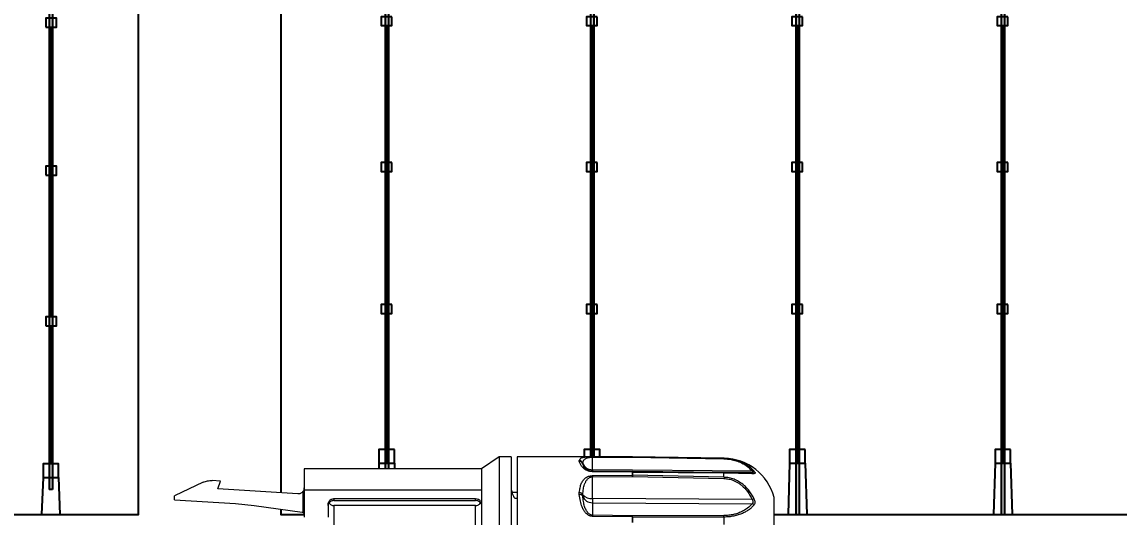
# Model space of a CAD drawing. Header units: millimetres. Extents: x 10297564 to 11610295, y -9287743 to -8409454.
# Drawn here: x 10436241 to 10437530, y -9091735 to -9091153 of the extents above; entities that cross this region are included whole.
import ezdxf

# ---------------------------------------------------------------- set-up
doc = ezdxf.new("R2010")
doc.units = ezdxf.units.MM
doc.header["$LTSCALE"] = 100
doc.layers.add('E1', color=1, linetype='Continuous')
doc.layers.add('Outline', color=5, linetype='Continuous', lineweight=25)
doc.styles.add('HL-S1', font='DotumChe.ttf')
doc.styles.add('MG', font='malgun.ttf')
doc.dimstyles.new('HL-100', dxfattribs={"dimscale": 100, "dimtxt": 3, "dimasz": 4, "dimexe": 2, "dimexo": 2, "dimgap": 1, "dimtad": 1, "dimdec": 0, "dimzin": 0, "dimlunit": 6, "dimtxsty": 'HL-S1', "dimblk": 'DOTSMALL', "dimcen": 4, "dimdle": 2, "dimclrd": 256, "dimclre": 256, "dimclrt": 4, "dimazin": 0, "dimtfac": 1, "dimtdec": 0, "dimtix": 1, "dimtmove": 2, "dimatfit": 3, "dimldrblk": 'DOTSMALL', "dimfxl": 1.5, "dimtolj": 1, "dimtzin": 0, "dimlwd": -1, "dimlwe": -1, "dimarcsym": 0})

# ---------------------------------------------------------------- blocks, each defined once
blk = doc.blocks.new('*D75')
at = {"layer": 'defpoints', "color": 0, "transparency": 16777216}
for p in [(10439230.2, -9073249.8), (10439230.2, -9073249.8), (10423426.7, -9107604.7)]:
    blk.add_point(p, dxfattribs=at)
at = {"layer": 'E1', "color": 1, "transparency": 16777216}
for p, q in [((10439593.6, -9073417), (10439593.6, -9073417)), ((10423593.8, -9107241.3), (10439063, -9073613.2)), ((10423790.1, -9107771.8), (10423790.1, -9107771.8))]:
    blk.add_line(p, q, dxfattribs=at)
for points in [[(10439002.4, -9073585.4), (10439123.6, -9073641.1), (10439230.2, -9073249.8)], [(10423533.3, -9107213.4), (10423654.4, -9107269.1), (10423426.7, -9107604.7)]]:
    blk.add_solid(points, dxfattribs=at)
at = {"layer": 'E1', "color": 7, "transparency": 16777216, "insert": (10430911.1, -9090235.3), "char_height": 500, "attachment_point": 5, "rotation": 65.2972, "style": 'MG'}
blk.add_mtext('\\A1;2711.1', dxfattribs=at)
blk = doc.blocks.new('_DotSmall')
at = {"color": 0, "linetype": 'ByBlock', "const_width": 0.5}
blk.add_lwpolyline([(-0.0625, 0, 1), (0.0625, 0, 1)], format="xyb", close=True, dxfattribs=at)

msp = doc.modelspace()

# ---------------------------------------------------------------- hatches: boundary and pattern name
at = {"true_color": 0x939598}
h = msp.add_hatch(color=252, dxfattribs=at)
h.dxf.hatch_style = 1
h.paths.add_polyline_path([(10436276.6, -9090584.2), (10436272.5, -9090584.2), (10436272.5, -9091702.1), (10436276.6, -9091702.1)])
h = msp.add_hatch(color=252, dxfattribs=at)
h.dxf.hatch_style = 1
h.paths.add_polyline_path([(10436667.3, -9091677.7), (10436671.3, -9091677.7), (10436671.3, -9090603), (10436667.3, -9090603)])
h = msp.add_hatch(color=252, dxfattribs=at)
h.dxf.hatch_style = 1
h.paths.add_polyline_path([(10436908.6, -9091664.3), (10436912.6, -9091664.3), (10436912.6, -9090603), (10436908.6, -9090603)])
h = msp.add_hatch(color=252, dxfattribs=at)
h.dxf.hatch_style = 1
h.paths.add_polyline_path([(10437149.9, -9091731.4), (10437153.9, -9091731.4), (10437153.9, -9090603), (10437149.9, -9090603)])
h = msp.add_hatch(color=252, dxfattribs=at)
h.dxf.hatch_style = 1
h.paths.add_polyline_path([(10437391.2, -9091731.4), (10437395.2, -9091731.4), (10437395.2, -9090603), (10437391.2, -9090603)])

# ---------------------------------------------------------------- linework, layer by layer
for p, q in [((10436272.5, -9090584.2), (10436272.5, -9091702.1)), ((10436276.6, -9090584.2), (10436276.6, -9091702.1)), ((10436667.3, -9090603), (10436667.3, -9091677.7)), ((10436671.3, -9090603), (10436671.3, -9091677.7)), ((10436908.6, -9090603), (10436908.6, -9091664.3)), ((10436912.6, -9090603), (10436912.6, -9091664.3)), ((10437149.9, -9090603), (10437149.9, -9091731.4)), ((10437153.9, -9090603), (10437153.9, -9091731.4)), ((10437391.2, -9090603), (10437391.2, -9091731.4)), ((10437395.2, -9090603), (10437395.2, -9091731.4)), ((10436274.1, -9091158.7), (10436274.1, -9091499.2)), ((10436275, -9091158.7), (10436275, -9091499.2)), ((10436668.9, -9091670.5), (10436668.9, -9091156.9)), ((10436669.7, -9091670.5), (10436669.7, -9091156.9)), ((10436910.2, -9091664.3), (10436910.2, -9091156.9)), ((10436911, -9091664.3), (10436911, -9091156.9)), ((10437151.5, -9091670.5), (10437151.5, -9091156.9)), ((10437152.3, -9091670.5), (10437152.3, -9091156.9)), ((10437392.8, -9091670.5), (10437392.8, -9091156.9)), ((10437393.6, -9091670.5), (10437393.6, -9091156.9)), ((10436274.1, -9091509.6), (10436274.1, -9091672.1)), ((10436275, -9091509.6), (10436275, -9091672.1)), ((10436660.2, -9091671.2), (10436660, -9091677.7)), ((10436678.4, -9091671.2), (10436678.6, -9091677.7)), ((10437142.8, -9091671.2), (10437140.9, -9091731.4)), ((10437161, -9091671.2), (10437162.9, -9091731.4)), ((10437384.2, -9091671.2), (10437382.2, -9091731.4)), ((10437402.3, -9091671.2), (10437404.3, -9091731.4)), ((10436265.5, -9091688.2), (10436263.8, -9091731.4)), ((10436283.6, -9091688.2), (10436285.3, -9091731.4)), ((10436276.6, -9091702.1), (10436272.5, -9091702.1))]:
    msp.add_line(p, q)
at = {"color": 7, "linetype": 'Continuous', "lineweight": 15}
for p, q in [((10436801.6, -9091663.6), (10436780.7, -9091677.7)), ((10436815.6, -9091663.6), (10436801.6, -9091663.6)), ((10436801.6, -9091663.6), (10436801.6, -9091959.6)), ((10436958.2, -9091663.6), (10436822.5, -9091663.6)), ((10436822.5, -9091663.6), (10436822.5, -9091959.7)), ((10436911, -9091663.7), (10436958.2, -9091663.7)), ((10436911, -9091678.9), (10436911, -9091664.2)), ((10436911, -9091664.2), (10436958.2, -9091664.2)), ((10436958.2, -9091663.7), (10436958.3, -9091663.7)), ((10436958.2, -9091664.2), (10437065.6, -9091666.1)), ((10437065.6, -9091665.5), (10436958.3, -9091663.6)), ((10437065.6, -9091665.6), (10436958.3, -9091663.7)), ((10436780.7, -9091677.7), (10436572.4, -9091677.7)), ((10436780.7, -9091677.7), (10436780.7, -9091702.4)), ((10436895.6, -9091669.1), (10436895.6, -9091668.2)), ((10436899.7, -9091672), (10436899.7, -9091671.3)), ((10437098.7, -9091680.5), (10436911, -9091678.9)), ((10436473.8, -9091692.3), (10436464.1, -9091691.7)), ((10436470.7, -9091701.5), (10436473.8, -9091692.3)), ((10436911, -9091680.7), (10436911, -9091680.8)), ((10436911, -9091680.7), (10437098.7, -9091682.4)), ((10436958.2, -9091681.2), (10436911, -9091680.8)), ((10436958.2, -9091681.7), (10436911, -9091681.3)), ((10436911, -9091685.8), (10436958.2, -9091685.4)), ((10436911, -9091687.3), (10436958.2, -9091686.8)), ((10436911, -9091712.6), (10436911, -9091687.3)), ((10437065.6, -9091682.1), (10436958.2, -9091681.2)), ((10436958.2, -9091685.4), (10436958.2, -9091681.7)), ((10436958.2, -9091685.4), (10436958.3, -9091685.4)), ((10436958.2, -9091686.8), (10437065.6, -9091689.2)), ((10436958.3, -9091681.7), (10436958.3, -9091685.4)), ((10436958.3, -9091681.7), (10437065.6, -9091682.6)), ((10437065.6, -9091687.8), (10436958.3, -9091685.4)), ((10437065.6, -9091687.8), (10437065.6, -9091682.6)), ((10436453.7, -9091693.7), (10436420.1, -9091709.7)), ((10436565, -9091707.3), (10436470.7, -9091701.5)), ((10436571, -9091729.1), (10436571, -9091704.5)), ((10436572.4, -9091702.4), (10436780.7, -9091702.4)), ((10436572.4, -9091702.4), (10436572.4, -9091734.6)), ((10436822.5, -9091705.9), (10436816.7, -9091705.9)), ((10436895.6, -9091708.2), (10436895.6, -9091705.8)), ((10436420.1, -9091714.2), (10436420.1, -9091709.7)), ((10436420.1, -9091714.2), (10436491.7, -9091718.6)), ((10436491.7, -9091718.6), (10436513.6, -9091720.8)), ((10436565.5, -9091707.3), (10436565, -9091707.3)), ((10436607.3, -9091712.9), (10436773.7, -9091712.9)), ((10436607.3, -9091712.9), (10436607.3, -9091715.1)), ((10436607.3, -9091715.1), (10436773.7, -9091715.1)), ((10436773.7, -9091715.1), (10436773.7, -9091712.9)), ((10436899.7, -9091710.2), (10436899.7, -9091708.3)), ((10437098.7, -9091713.8), (10436911, -9091712.6)), ((10436911, -9091717.7), (10436911, -9091732.3)), ((10436911, -9091717.7), (10437098.7, -9091718.9)), ((10437124.5, -9091725), (10437124.5, -9091711.5)), ((10436513.6, -9091720.8), (10436570, -9091728.7)), ((10436570, -9091728.7), (10436571, -9091729.1)), ((10436600.4, -9091719.9), (10436600.4, -9091734.6)), ((10436607.3, -9091721.1), (10436607.3, -9091902.2)), ((10436773.7, -9091721.1), (10436607.3, -9091721.1)), ((10436773.7, -9091788.9), (10436773.7, -9091721.1)), ((10437124.5, -9091911.7), (10437124.5, -9091725)), ((10436958.2, -9091733.1), (10436911, -9091732.3)), ((10436958.2, -9091734.5), (10436911, -9091733.8)), ((10437065.6, -9091732.8), (10436958.2, -9091733.1)), ((10436958.2, -9091740.9), (10436958.2, -9091734.5)), ((10436958.3, -9091734.5), (10437065.6, -9091734.2)), ((10436958.3, -9091734.5), (10436958.3, -9091740.9)), ((10437065.6, -9091734.2), (10437065.6, -9091743.2))]:
    msp.add_line(p, q, dxfattribs=at)
at = {"color": 8, "linetype": 'Continuous', "lineweight": 15}
for p, q in [((10436958.2, -9091663.7), (10436958.2, -9091663.6)), ((10436958.3, -9091663.6), (10436958.3, -9091663.7)), ((10437065.6, -9091665.5), (10437065.6, -9091665.6))]:
    msp.add_line(p, q, dxfattribs=at)
at = {"lineweight": 15}
msp.add_line((10436819.8, -9091712.3), (10436822.5, -9091712.3), dxfattribs=at)
at = {"color": 4}
for points in [[(10436268.6, -9091158.7), (10436281.2, -9091158.7), (10436281.2, -9091148.2), (10436268.6, -9091148.2)], [(10436675.2, -9091146.4), (10436662.7, -9091146.4), (10436662.7, -9091156.9), (10436675.2, -9091156.9)], [(10436916.5, -9091146.4), (10436904, -9091146.4), (10436904, -9091156.9), (10436916.5, -9091156.9)], [(10437157.8, -9091146.4), (10437145.3, -9091146.4), (10437145.3, -9091156.9), (10437157.8, -9091156.9)], [(10437399.1, -9091146.4), (10437386.6, -9091146.4), (10437386.6, -9091156.9), (10437399.1, -9091156.9)], [(10436675.2, -9091317.7), (10436662.7, -9091317.7), (10436662.7, -9091328.2), (10436675.2, -9091328.2)], [(10436916.5, -9091317.7), (10436904, -9091317.7), (10436904, -9091328.2), (10436916.5, -9091328.2)], [(10437157.8, -9091317.7), (10437145.3, -9091317.7), (10437145.3, -9091328.2), (10437157.8, -9091328.2)], [(10437399.1, -9091317.7), (10437386.6, -9091317.7), (10437386.6, -9091328.2), (10437399.1, -9091328.2)], [(10436268.6, -9091332.8), (10436281.2, -9091332.8), (10436281.2, -9091322.3), (10436268.6, -9091322.3)], [(10436675.2, -9091484.8), (10436662.7, -9091484.8), (10436662.7, -9091495.3), (10436675.2, -9091495.3)], [(10436916.5, -9091484.8), (10436904, -9091484.8), (10436904, -9091495.3), (10436916.5, -9091495.3)], [(10437157.8, -9091484.8), (10437145.3, -9091484.8), (10437145.3, -9091495.3), (10437157.8, -9091495.3)], [(10437399.1, -9091484.8), (10437386.6, -9091484.8), (10437386.6, -9091495.3), (10437399.1, -9091495.3)], [(10436268.6, -9091509.6), (10436281.2, -9091509.6), (10436281.2, -9091499.2), (10436268.6, -9091499.2)], [(10436678.4, -9091655.1), (10436660.2, -9091655.1), (10436660.2, -9091671.2), (10436678.4, -9091671.2)], [(10437161, -9091655.1), (10437142.8, -9091655.1), (10437142.8, -9091671.2), (10437161, -9091671.2)], [(10437402.3, -9091655.1), (10437384.2, -9091655.1), (10437384.2, -9091671.2), (10437402.3, -9091671.2)], [(10436265.5, -9091688.2), (10436283.6, -9091688.2), (10436283.6, -9091672.1), (10436265.5, -9091672.1)]]:
    msp.add_lwpolyline(points, close=True, dxfattribs=at)
msp.add_lwpolyline([(10436919.7, -9091664.4), (10436919.7, -9091655.1), (10436901.5, -9091655.1), (10436901.5, -9091664.2)], dxfattribs=at)
at = {"color": 7, "linetype": 'Continuous', "lineweight": 15}
for centre, radius, start, end in [((10436958.2, -9091667.8), 4.18, 89, 90), ((10437064.6, -9091727.5), 62.1, 14.9208, 89), ((10437071.1, -9091666.2), 5.46, 173.319, 179.1993), ((10436895.6, -9091672.5), 4.25, 15.8268, 89.2728), ((10436895.8, -9091673.2), 4.05, 16.2361, 92.051), ((10436910.6, -9091667.2), 11.7, 200.8126, 271.9296), ((10436911.1, -9091668.9), 11.9, 195.4299, 269.5001), ((10437099.5, -9091684), 3.55, 62.0687, 102.5177), ((10436914, -9091681.2), 2.99, 171.0155, 180.6071), ((10436958.2, -9091686.6), 4.96, 89.13, 89.9729), ((10437063.4, -9091682.5), 2.28, 358.0764, 10.4429), ((10437628.5, -9091702.6), 563, 178.4884, 178.6366), ((10437098.7, -9091686.1), 3.71, 47.9548, 89.1971), ((10436826, -9091700.9), 10.5, 180, 208.349), ((10436895.7, -9091710.3), 4.43, 26.7614, 91.0091), ((10436896.2, -9091712.1), 3.95, 29.5409, 98.6479), ((10436909.6, -9091699.3), 13.4, 222.0711, 275.942), ((10436910.6, -9091706), 11.7, 200.8124, 271.9296), ((10437100.8, -9091719.5), 6.06, 87.2362, 110.6644), ((10437097.6, -9091723.8), 5.01, 45.4296, 77.5123), ((10437053.4, -9091736.7), 142.5, 178.242, 178.8139), ((10436958.2, -9091742.1), 7.62, 89.4604, 90.0095), ((10437005, -9091735.1), 60.6, 0.8241, 2.1529)]:
    msp.add_arc(centre, radius, start, end, dxfattribs=at)
for points, knots in [([(10436815.6, -9091663.6), (10436815.6, -9091663.9), (10436815.6, -9091664.4), (10436815.6, -9091668.3), (10436815.6, -9091674.5), (10436815.6, -9091683.1), (10436815.6, -9091693.9), (10436815.6, -9091706.7), (10436815.6, -9091721.3), (10436815.6, -9091737.4), (10436815.6, -9091754.8), (10436815.6, -9091773.2), (10436815.6, -9091792.3), (10436815.6, -9091805.2), (10436815.6, -9091811.6)], [0, 0, 0, 0, 0.083333, 0.166667, 0.25, 0.333333, 0.416667, 0.5, 0.583333, 0.666667, 0.75, 0.833333, 0.916667, 1, 1, 1, 1]), ([(10436895.6, -9091668.2), (10436895.8, -9091667.9), (10436896, -9091667.2), (10436896.5, -9091666.4), (10436897.1, -9091665.7), (10436897.9, -9091665.1), (10436898.8, -9091664.7), (10436900, -9091664.4), (10436901.3, -9091664.1), (10436902.9, -9091663.9), (10436904.6, -9091663.8), (10436906.4, -9091663.7), (10436908.6, -9091663.7), (10436910.2, -9091663.7), (10436911, -9091663.7)], [0, 0, 0, 0, 0.115719, 0.223291, 0.322882, 0.414703, 0.499024, 0.590649, 0.673667, 0.749037, 0.814823, 0.874473, 0.939284, 1, 1, 1, 1]), ([(10436899.7, -9091671.3), (10436899.8, -9091670.8), (10436900, -9091669.9), (10436900.4, -9091668.7), (10436901, -9091667.6), (10436901.7, -9091666.8), (10436902.4, -9091666.2), (10436903.1, -9091665.8), (10436903.8, -9091665.4), (10436904.8, -9091665.1), (10436906, -9091664.7), (10436907.5, -9091664.4), (10436909.2, -9091664.3), (10436910.4, -9091664.3), (10436911, -9091664.2)], [0, 0, 0, 0, 0.13794, 0.267004, 0.387376, 0.49928, 0.569607, 0.634608, 0.69443, 0.749264, 0.827956, 0.893909, 0.949813, 1, 1, 1, 1]), ([(10436911, -9091663.7), (10436911, -9091663.7), (10436911, -9091663.8), (10436911, -9091664.1), (10436911, -9091664.2)], [0, 0, 0, 0, 0.499999, 1, 1, 1, 1]), ([(10436958.3, -9091663.7), (10436958.3, -9091663.7), (10436958.3, -9091663.7), (10436958.2, -9091664.1), (10436958.2, -9091664.2)], [0, 0, 0, 0, 0.500001, 1, 1, 1, 1]), ([(10436958.2, -9091664.2), (10436958.2, -9091664.1), (10436958.2, -9091663.7), (10436958.2, -9091663.7), (10436958.2, -9091663.7)], [0, 0, 0, 0, 0.5, 1, 1, 1, 1]), ([(10437101.1, -9091680.8), (10437099.4, -9091678.9), (10437096.7, -9091676.1), (10437091.8, -9091672.7), (10437087.6, -9091670.4), (10437082.8, -9091668.5), (10437077.5, -9091666.9), (10437071.7, -9091665.9), (10437067.6, -9091665.7), (10437065.6, -9091665.6)], [0, 0, 0, 0, 0.250007, 0.376734, 0.499781, 0.626351, 0.74945, 0.875525, 1, 1, 1, 1]), ([(10437065.6, -9091666.1), (10437067.5, -9091666.2), (10437070.4, -9091666.4), (10437074.1, -9091666.9), (10437077, -9091667.6), (10437080.1, -9091668.4), (10437083.3, -9091669.5), (10437088, -9091671.6), (10437093.8, -9091675.1), (10437097, -9091678.7), (10437098.7, -9091680.5)], [0, 0, 0, 0, 0.1241336, 0.1869231, 0.2510086, 0.331915, 0.4149502, 0.5011319, 0.7377605, 1, 1, 1, 1]), ([(10436572.4, -9091677.7), (10436572.4, -9091677.8), (10436572.4, -9091678.1), (10436572.4, -9091680.3), (10436572.4, -9091683.8), (10436572.4, -9091688.6), (10436572.4, -9091694.7), (10436572.4, -9091699.8), (10436572.4, -9091702.4)], [0, 0, 0, 0, 0.166667, 0.333333, 0.5, 0.666667, 0.833333, 1, 1, 1, 1]), ([(10436911, -9091681.3), (10436910.2, -9091681.2), (10436909, -9091681.2), (10436907.5, -9091680.8), (10436906.1, -9091680.5), (10436904.6, -9091679.9), (10436903, -9091679.1), (10436901.8, -9091678.2), (10436900.7, -9091677.3), (10436899.7, -9091676.4), (10436898.2, -9091674.6), (10436896.6, -9091672), (10436896, -9091670.1), (10436895.6, -9091669.1)], [0, 0, 0, 0, 0.060715, 0.092367, 0.125688, 0.185327, 0.251138, 0.307004, 0.367023, 0.431646, 0.501235, 0.726019, 1, 1, 1, 1]), ([(10436911, -9091680.8), (10436910.4, -9091680.7), (10436909.2, -9091680.7), (10436907.7, -9091680.3), (10436906.6, -9091679.9), (10436905.6, -9091679.4), (10436904.5, -9091678.8), (10436903.5, -9091678.1), (10436902.6, -9091677.2), (10436901.4, -9091675.8), (10436900.3, -9091673.9), (10436899.9, -9091672.7), (10436899.7, -9091672)], [0, 0, 0, 0, 0.050199, 0.106122, 0.148852, 0.196929, 0.250958, 0.325136, 0.408316, 0.500897, 0.733056, 1, 1, 1, 1]), ([(10436911, -9091678.9), (10436911, -9091679.4), (10436911, -9091680.5), (10436911, -9091680.7), (10436911, -9091680.7)], [0, 0, 0, 0, 0.5, 1, 1, 1, 1]), ([(10436453.7, -9091693.7), (10436455.4, -9091693.1), (10436458.7, -9091691.7), (10436462.3, -9091691.7), (10436464.1, -9091691.7)], [0, 0, 0, 0, 0.4999999, 1, 1, 1, 1]), ([(10436895.6, -9091705.8), (10436895.8, -9091704.8), (10436896, -9091702.8), (10436896.5, -9091700.1), (10436897.1, -9091697.6), (10436897.9, -9091695.5), (10436898.8, -9091693.4), (10436900, -9091691.6), (10436901.3, -9091689.9), (10436902.9, -9091688.5), (10436904.6, -9091687.4), (10436906.4, -9091686.6), (10436908.6, -9091686), (10436910.2, -9091685.9), (10436911, -9091685.8)], [0, 0, 0, 0, 0.115719, 0.223291, 0.322882, 0.414703, 0.499024, 0.590649, 0.673667, 0.749037, 0.814823, 0.874473, 0.939284, 1, 1, 1, 1]), ([(10436899.7, -9091708.3), (10436899.8, -9091707.1), (10436900, -9091704.8), (10436900.4, -9091701.6), (10436901, -9091698.7), (10436901.7, -9091696.4), (10436902.4, -9091694.5), (10436903.1, -9091693.1), (10436903.8, -9091691.8), (10436904.8, -9091690.5), (10436906, -9091689.3), (10436907.5, -9091688.2), (10436909.2, -9091687.5), (10436910.4, -9091687.3), (10436911, -9091687.3)], [0, 0, 0, 0, 0.13794, 0.267004, 0.387376, 0.49928, 0.569607, 0.634608, 0.69443, 0.749264, 0.827956, 0.893909, 0.949813, 1, 1, 1, 1]), ([(10436911, -9091685.8), (10436911, -9091686), (10436911, -9091686.4), (10436911, -9091687), (10436911, -9091687.3)], [0, 0, 0, 0, 0.499999, 1, 1, 1, 1]), ([(10436958.2, -9091681.7), (10436958.2, -9091681.5), (10436958.2, -9091681.2), (10436958.2, -9091681.2), (10436958.2, -9091681.2)], [0, 0, 0, 0, 0.49998, 1, 1, 1, 1]), ([(10436958.2, -9091681.2), (10436958.2, -9091681.2), (10436958.3, -9091681.2), (10436958.3, -9091681.5), (10436958.3, -9091681.7)], [0, 0, 0, 0, 0.500001, 1, 1, 1, 1]), ([(10436958.3, -9091685.4), (10436958.3, -9091685.4), (10436958.3, -9091685.5), (10436958.3, -9091685.7), (10436958.3, -9091686.1), (10436958.2, -9091686.6), (10436958.2, -9091686.8)], [0, 0, 0, 0, 0.083987, 0.249431, 0.500588, 1, 1, 1, 1]), ([(10436958.2, -9091686.8), (10436958.2, -9091686.6), (10436958.2, -9091686), (10436958.2, -9091685.6), (10436958.2, -9091685.4)], [0, 0, 0, 0, 0.50002, 1, 1, 1, 1]), ([(10437098.7, -9091682.4), (10437097, -9091682.4), (10437094.8, -9091682.3), (10437091.1, -9091682.3), (10437088.8, -9091682.3), (10437085.7, -9091682.3), (10437081.8, -9091682.2), (10437076.8, -9091682.2), (10437071.4, -9091682.2), (10437067.5, -9091682.1), (10437065.6, -9091682.1)], [0, 0, 0, 0, 0.262093, 0.343384, 0.42228, 0.499264, 0.627034, 0.749188, 0.875806, 1, 1, 1, 1]), ([(10437065.6, -9091682.6), (10437067.7, -9091682.6), (10437071.7, -9091682.7), (10437077.5, -9091682.7), (10437082.9, -9091682.8), (10437087.6, -9091682.9), (10437091.9, -9091683), (10437095.5, -9091683.1), (10437098.6, -9091683.2), (10437100.3, -9091683.3), (10437101.1, -9091683.3)], [0, 0, 0, 0, 0.1245949, 0.250781, 0.3740054, 0.5006811, 0.6237931, 0.7505578, 0.8737254, 1, 1, 1, 1]), ([(10437101.1, -9091713.4), (10437099.3, -9091710.1), (10437096.7, -9091705.3), (10437091.8, -9091699.6), (10437087.6, -9091695.8), (10437082.8, -9091692.5), (10437077.5, -9091690), (10437071.7, -9091688.2), (10437067.6, -9091687.9), (10437065.6, -9091687.8)], [0, 0, 0, 0, 0.2566603, 0.379372, 0.4997853, 0.6265956, 0.7499228, 0.875757, 1, 1, 1, 1]), ([(10437065.6, -9091689.2), (10437067.5, -9091689.4), (10437070.4, -9091689.6), (10437074.1, -9091690.5), (10437077, -9091691.6), (10437080.1, -9091693), (10437083.3, -9091694.9), (10437088, -9091698.5), (10437093.8, -9091704.6), (10437097, -9091710.6), (10437098.7, -9091713.8)], [0, 0, 0, 0, 0.123823, 0.186454, 0.250373, 0.331379, 0.414519, 0.500811, 0.737582, 1, 1, 1, 1]), ([(10437098.7, -9091680.5), (10437099, -9091680.8), (10437099.5, -9091681.3), (10437099.7, -9091681.9), (10437099.5, -9091682.3), (10437099, -9091682.4), (10437098.7, -9091682.4)], [0, 0, 0, 0, 0.257062, 0.501247, 0.744169, 1, 1, 1, 1]), ([(10437101.1, -9091680.8), (10437101.4, -9091681.2), (10437102, -9091682), (10437102.2, -9091682.8), (10437102, -9091683.3), (10437101.4, -9091683.3), (10437101.1, -9091683.3)], [0, 0, 0, 0, 0.2541563, 0.5003409, 0.7461644, 1, 1, 1, 1]), ([(10436571, -9091704.5), (10436570.7, -9091704.9), (10436570, -9091705.7), (10436568.6, -9091706.6), (10436567.1, -9091707.2), (10436566, -9091707.2), (10436565.5, -9091707.3)], [0, 0, 0, 0, 0.2499986, 0.4999989, 0.7499991, 1, 1, 1, 1]), ([(10436571, -9091704.5), (10436571.2, -9091704.2), (10436571.7, -9091703.5), (10436572.3, -9091702.1), (10436572.4, -9091701), (10436572.4, -9091700.3)], [0, 0, 0, 0, 0.224078, 0.500326, 1, 1, 1, 1]), ([(10436780.7, -9091702.4), (10436780.7, -9091705), (10436780.7, -9091710.2), (10436780.7, -9091719.1), (10436780.7, -9091728.9), (10436780.7, -9091739.4), (10436780.7, -9091750.6), (10436780.7, -9091762.4), (10436780.7, -9091774.6), (10436780.7, -9091783), (10436780.7, -9091787.2)], [0, 0, 0, 0, 0.125, 0.25, 0.375, 0.5, 0.625, 0.75, 0.875, 1, 1, 1, 1]), ([(10436816.7, -9091705.9), (10436816.7, -9091706.1), (10436816.6, -9091706.4), (10436817.4, -9091708.6), (10436818.5, -9091710.8), (10436819.4, -9091711.9), (10436819.8, -9091712.3)], [0, 0, 0, 0, 0.3492235, 0.699426, 0.8898034, 1, 1, 1, 1]), ([(10436600.4, -9091719.9), (10436600.5, -9091719), (10436600.6, -9091717.7), (10436601.5, -9091716), (10436602.4, -9091714.9), (10436603.5, -9091714), (10436605.1, -9091713.2), (10436606.5, -9091713), (10436607.3, -9091712.9)], [0, 0, 0, 0, 0.239512, 0.36831, 0.500097, 0.628867, 0.760624, 1, 1, 1, 1]), ([(10436600.4, -9091721), (10436600.5, -9091720.4), (10436600.7, -9091719), (10436601.3, -9091718.4), (10436601.6, -9091718.1)], [0, 0, 0, 0, 0.4745522, 1, 1, 1, 1]), ([(10436607.3, -9091715.1), (10436606.8, -9091715.2), (10436605.7, -9091715.2), (10436604.1, -9091715.9), (10436602.7, -9091716.8), (10436602, -9091717.6), (10436601.6, -9091718.1)], [0, 0, 0, 0, 0.2506144, 0.4999018, 0.7477708, 1, 1, 1, 1]), ([(10436601.6, -9091718.1), (10436602, -9091718.5), (10436602.7, -9091719.4), (10436604.1, -9091720.3), (10436605.7, -9091720.9), (10436606.8, -9091721), (10436607.3, -9091721.1)], [0, 0, 0, 0, 0.24834, 0.498681, 0.749286, 1, 1, 1, 1]), ([(10436773.7, -9091712.9), (10436774.6, -9091713), (10436776, -9091713.2), (10436777.6, -9091714), (10436778.7, -9091714.9), (10436779.6, -9091716), (10436780.5, -9091717.7), (10436780.6, -9091719), (10436780.7, -9091719.9)], [0, 0, 0, 0, 0.239377, 0.36813, 0.499901, 0.628686, 0.760488, 1, 1, 1, 1]), ([(10436779.4, -9091718.1), (10436779.1, -9091717.6), (10436778.4, -9091716.8), (10436777, -9091715.9), (10436775.4, -9091715.2), (10436774.3, -9091715.2), (10436773.7, -9091715.1)], [0, 0, 0, 0, 0.2506963, 0.5000122, 0.7478544, 1, 1, 1, 1]), ([(10436773.7, -9091721.1), (10436774.3, -9091721), (10436775.4, -9091720.9), (10436777, -9091720.3), (10436778.4, -9091719.4), (10436779.1, -9091718.5), (10436779.4, -9091718.1)], [0, 0, 0, 0, 0.249279, 0.500541, 0.749409, 1, 1, 1, 1]), ([(10436779.4, -9091718.1), (10436779.8, -9091718.4), (10436780.4, -9091719), (10436780.6, -9091720.5), (10436780.7, -9091721.2)], [0, 0, 0, 0, 0.499228, 1, 1, 1, 1]), ([(10436911, -9091733.8), (10436910.2, -9091733.7), (10436909, -9091733.6), (10436907.5, -9091733), (10436906.1, -9091732.3), (10436904.6, -9091731.2), (10436903, -9091729.7), (10436901.8, -9091728.1), (10436900.7, -9091726.4), (10436899.7, -9091724.6), (10436898.2, -9091721.1), (10436896.6, -9091715.4), (10436896, -9091710.8), (10436895.6, -9091708.2)], [0, 0, 0, 0, 0.060715, 0.092367, 0.125688, 0.185327, 0.251138, 0.307004, 0.367023, 0.431646, 0.501234, 0.726019, 1, 1, 1, 1]), ([(10436911, -9091732.3), (10436910.4, -9091732.3), (10436909.2, -9091732.1), (10436907.7, -9091731.4), (10436906.6, -9091730.4), (10436905.6, -9091729.4), (10436904.5, -9091728.1), (10436903.5, -9091726.4), (10436902.6, -9091724.3), (10436901.4, -9091721), (10436900.3, -9091716.1), (10436899.9, -9091712.3), (10436899.7, -9091710.2)], [0, 0, 0, 0, 0.050199, 0.106122, 0.148852, 0.196929, 0.250958, 0.325135, 0.408317, 0.500897, 0.733056, 1, 1, 1, 1]), ([(10436911, -9091712.6), (10436911, -9091713.6), (10436911, -9091715.7), (10436911, -9091717), (10436911, -9091717.7)], [0, 0, 0, 0, 0.500001, 1, 1, 1, 1]), ([(10437098.7, -9091718.9), (10437097, -9091720.7), (10437094.8, -9091723.1), (10437091.1, -9091725.8), (10437088.8, -9091727.1), (10437085.7, -9091728.7), (10437081.8, -9091730.3), (10437076.8, -9091731.7), (10437071.4, -9091732.6), (10437067.5, -9091732.7), (10437065.6, -9091732.8)], [0, 0, 0, 0, 0.262093, 0.343384, 0.42228, 0.499264, 0.627034, 0.749188, 0.875806, 1, 1, 1, 1]), ([(10437098.7, -9091713.8), (10437099, -9091714.3), (10437099.5, -9091715.3), (10437099.7, -9091716.7), (10437099.5, -9091718), (10437099, -9091718.6), (10437098.7, -9091718.9)], [0, 0, 0, 0, 0.257086, 0.501245, 0.744191, 1, 1, 1, 1]), ([(10437101.1, -9091720.2), (10437101.4, -9091719.8), (10437102, -9091719), (10437102.2, -9091717.4), (10437102, -9091715.5), (10437101.4, -9091714.1), (10437101.1, -9091713.4)], [0, 0, 0, 0, 0.253836, 0.499658, 0.745843, 1, 1, 1, 1]), ([(10436572.4, -9091731.5), (10436572.4, -9091731.2), (10436572.4, -9091730.8), (10436572.1, -9091730.1), (10436571.7, -9091729.5), (10436571.2, -9091729.2), (10436571, -9091729.1)], [0, 0, 0, 0, 0.2957081, 0.5005162, 0.7773907, 1, 1, 1, 1]), ([(10437065.6, -9091734.2), (10437067.7, -9091734.1), (10437071.7, -9091734), (10437077.5, -9091733.1), (10437082.9, -9091731.7), (10437087.6, -9091729.9), (10437091.9, -9091727.8), (10437095.5, -9091725.5), (10437098.6, -9091722.9), (10437100.3, -9091721.1), (10437101.1, -9091720.2)], [0, 0, 0, 0, 0.124595, 0.250781, 0.374005, 0.500681, 0.623793, 0.750558, 0.873725, 1, 1, 1, 1]), ([(10436958.2, -9091734.5), (10436958.2, -9091734.2), (10436958.2, -9091733.7), (10436958.2, -9091733.3), (10436958.2, -9091733.1)], [0, 0, 0, 0, 0.500004, 1, 1, 1, 1]), ([(10436958.3, -9091734.5), (10436958.3, -9091734.2), (10436958.3, -9091733.7), (10436958.2, -9091733.3), (10436958.2, -9091733.1)], [0, 0, 0, 0, 0.499999, 1, 1, 1, 1])]:
    msp.add_open_spline(points, degree=3, knots=knots, dxfattribs=at)
at = {"layer": 'Outline'}
for points in [[(10436134.1, -9090573.7), (10433978.6, -9090573.7), (10433978.6, -9091731.4), (10436377.7, -9091731.4), (10436377.7, -9090584.2)], [(10436545, -9090584.2), (10436545, -9091706)], [(10436545, -9091725.2), (10436545, -9091731.4), (10436572.4, -9091731.4)], [(10437124.5, -9091731.4), (10438546.4, -9091731.4)]]:
    msp.add_lwpolyline(points, dxfattribs=at)

# ---------------------------------------------------------------- dimensions: what is measured, and where the dimension line sits
at = {"layer": 'E1'}
dim = msp.add_aligned_dim(p1=(10423426.7, -9107604.7), p2=(10439230.2, -9073249.8), distance=0, text='2711.1', dimstyle='HL-100', override={"dimscale": 200, "dimtxt": 2.5, "dimasz": 2, "dimtxsty": 'MG', "dimsah": 1, "dimclrd": 1, "dimclre": 1, "dimclrt": 7}, dxfattribs=at)
dim.commit()
dim.dimension.update_dxf_attribs({"geometry": '*D75', "text_midpoint": (10430911.1, -9090235.3)})

doc.saveas('drawing.dxf')
